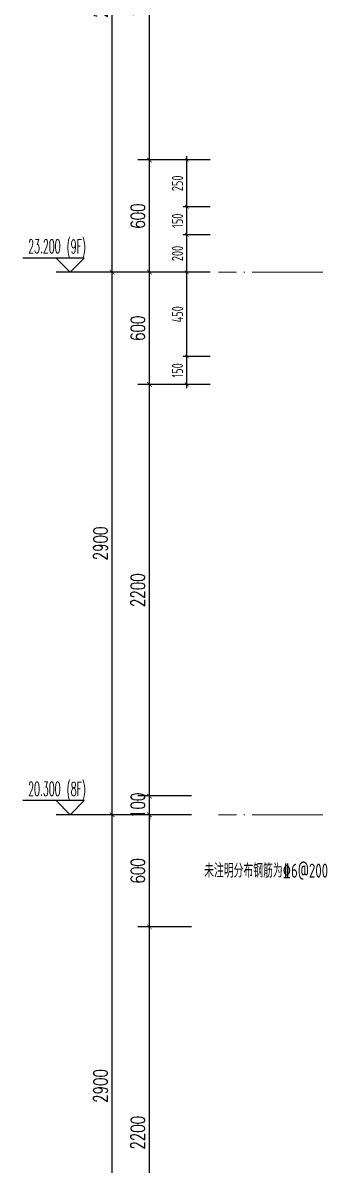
# Model space of a CAD drawing. Extents: x -668857 to 154266, y -275694 to 291306.
# Drawn here: x 31588 to 33153, y 155926 to 162032 of the extents above; entities that cross this region are included whole.
import ezdxf

# ---------------------------------------------------------------- set-up
doc = ezdxf.new("R2010")
doc.units = 0
doc.header["$LTSCALE"] = 1000
doc.linetypes.add('DOTE', pattern=[2.42, 2, -0.2, 0.02, -0.2])
doc.layers.get('0').update_dxf_attribs({"linetype": 'CONTINUOUS'})
doc.layers.get('DEFPOINTS').update_dxf_attribs({"linetype": 'CONTINUOUS'})
for name, color, linetype in [('DIM', 2, 'CONTINUOUS'), ('DIM_ELEV', 3, 'CONTINUOUS'), ('PUB_DIM', 3, 'CONTINUOUS'), ('PUB_TEXT', 2, 'CONTINUOUS'), ('REIN', 6, 'CONTINUOUS'), ('S-引出线', 40, 'CONTINUOUS'), ('TEXT', 2, 'CONTINUOUS')]:
    doc.layers.add(name, color=color, linetype=linetype)
doc.layers.add('DOTE', color=19, linetype='DOTE', lineweight=9)
doc.styles.add('_TCH_DIM', font='SIMPLEX.shx', dxfattribs={"width": 0.7, "bigfont": 'GBCBIG.shx'})
doc.styles.add('_TCH_DIM_T3', font='SIMPLEX', dxfattribs={"width": 0.705882, "bigfont": 'GBCBIG'})
doc.styles.add('TSSD_DIMENSION', font='Tssdeng.shx', dxfattribs={"width": 0.7, "bigfont": 'tssdchn.shx'})
doc.styles.add('TSSD_REIN', font='tssdeng.shx', dxfattribs={"width": 0.7, "height": 300, "bigfont": 'tssdchn.shx'})
doc.dimstyles.new('_TCH_ARCH&&25', dxfattribs={"dimtxt": 74.375, "dimasz": 25, "dimexe": 62.5, "dimexo": 75, "dimgap": 25, "dimtad": 1, "dimdec": 0, "dimzin": 0, "dimdsep": 46, "dimtxsty": '_TCH_DIM_T3', "dimblk": 'ARCHTICK', "dimcen": 0.09, "dimclrt": 7, "dimazin": 0, "dimtfac": 1, "dimtdec": 0, "dimtix": 1, "dimtmove": 2, "dimatfit": 3, "dimldrblk": 'ARCHTICK', "dimfxl": 0, "dimtolj": 1, "dimtzin": 0, "dimarcsym": 0})
doc.dimstyles.new('TSSD_20_20', dxfattribs={"dimtxt": 60, "dimasz": 20, "dimexe": 20, "dimexo": 50, "dimgap": 20, "dimtad": 1, "dimdec": 0, "dimzin": 0, "dimdsep": 46, "dimtxsty": 'TSSD_DIMENSION', "dimblk": 'ARCHTICK', "dimblk1": 'ARCHTICK', "dimblk2": 'ARCHTICK', "dimcen": 0, "dimdle": 20, "dimclrt": 7, "dimadec": 0, "dimazin": 0, "dimtfac": 1, "dimtdec": 0, "dimtix": 1, "dimtmove": 2, "dimatfit": 3, "dimfxl": 0, "dimtolj": 1, "dimtzin": 0, "dimarcsym": 0})

# ---------------------------------------------------------------- blocks, each defined once
blk = doc.blocks.new('_ArchTick')
at = {"color": 0, "linetype": 'ByBlock', "const_width": 0.15}
blk.add_lwpolyline([(-0.5, -0.5), (0.5, 0.5)], dxfattribs=at)
blk = doc.blocks.new('*D3080')
at = {"layer": 'DEFPOINTS', "color": 0}
for p in [(32465.5, 161299), (32640.1, 161299), (32640.1, 161049)]:
    blk.add_point(p, dxfattribs=at)
at = {"layer": 'DIM', "color": 0, "lineweight": -2}
for p, q in [((32590.1, 161299), (32445.5, 161299)), ((32465.5, 161029), (32465.5, 161319)), ((32590.1, 161049), (32445.5, 161049))]:
    blk.add_line(p, q, dxfattribs=at)
at = {"layer": 'DIM', "color": 0, "lineweight": -2, "xscale": 20, "yscale": 20, "zscale": 20}
for p, rotation in [((32465.5, 161299), 90), ((32465.5, 161049), 270)]:
    blk.add_blockref('_ArchTick', p, dxfattribs=dict(at, rotation=rotation))
at = {"layer": 'DIM', "color": 7, "insert": (32415.5, 161174), "char_height": 60, "attachment_point": 5, "rotation": 90, "style": 'TSSD_DIMENSION'}
blk.add_mtext('\\A1;250', dxfattribs=at)
blk = doc.blocks.new('*D3081')
at = {"layer": 'DEFPOINTS', "color": 0}
for p in [(32465.5, 161049), (32640.1, 161049), (32640.1, 160899)]:
    blk.add_point(p, dxfattribs=at)
at = {"layer": 'DIM', "color": 0, "lineweight": -2}
for p, q in [((32590.1, 161049), (32445.5, 161049)), ((32465.5, 160879), (32465.5, 161069)), ((32590.1, 160899), (32445.5, 160899))]:
    blk.add_line(p, q, dxfattribs=at)
at = {"layer": 'DIM', "color": 0, "lineweight": -2, "xscale": 20, "yscale": 20, "zscale": 20}
for p, rotation in [((32465.5, 161049), 90), ((32465.5, 160899), 270)]:
    blk.add_blockref('_ArchTick', p, dxfattribs=dict(at, rotation=rotation))
at = {"layer": 'DIM', "color": 7, "insert": (32415.5, 160974), "char_height": 60, "attachment_point": 5, "rotation": 90, "style": 'TSSD_DIMENSION'}
blk.add_mtext('\\A1;150', dxfattribs=at)
blk = doc.blocks.new('*D3082')
at = {"layer": 'DEFPOINTS', "color": 0}
for p in [(32465.5, 160899), (32640.1, 160899), (32640.1, 160699)]:
    blk.add_point(p, dxfattribs=at)
at = {"layer": 'DIM', "color": 0, "lineweight": -2}
for p, q in [((32465.5, 160679), (32465.5, 160919)), ((32590.1, 160899), (32445.5, 160899)), ((32590.1, 160699), (32445.5, 160699))]:
    blk.add_line(p, q, dxfattribs=at)
at = {"layer": 'DIM', "color": 0, "lineweight": -2, "xscale": 20, "yscale": 20, "zscale": 20}
for p, rotation in [((32465.5, 160899), 90), ((32465.5, 160699), 270)]:
    blk.add_blockref('_ArchTick', p, dxfattribs=dict(at, rotation=rotation))
at = {"layer": 'DIM', "color": 7, "insert": (32415.5, 160799), "char_height": 60, "attachment_point": 5, "rotation": 90, "style": 'TSSD_DIMENSION'}
blk.add_mtext('\\A1;200', dxfattribs=at)
blk = doc.blocks.new('*D3083')
at = {"layer": 'DEFPOINTS', "color": 0}
for p in [(32465.5, 160699), (32640.1, 160699), (32640.1, 160249)]:
    blk.add_point(p, dxfattribs=at)
at = {"layer": 'DIM', "color": 0, "lineweight": -2}
for p, q in [((32590.1, 160699), (32445.5, 160699)), ((32465.5, 160229), (32465.5, 160719)), ((32590.1, 160249), (32445.5, 160249))]:
    blk.add_line(p, q, dxfattribs=at)
at = {"layer": 'DIM', "color": 0, "lineweight": -2, "xscale": 20, "yscale": 20, "zscale": 20}
for p, rotation in [((32465.5, 160699), 90), ((32465.5, 160249), 270)]:
    blk.add_blockref('_ArchTick', p, dxfattribs=dict(at, rotation=rotation))
at = {"layer": 'DIM', "color": 7, "insert": (32415.5, 160474), "char_height": 60, "attachment_point": 5, "rotation": 90, "style": 'TSSD_DIMENSION'}
blk.add_mtext('\\A1;450', dxfattribs=at)
blk = doc.blocks.new('*D3084')
at = {"layer": 'DEFPOINTS', "color": 0}
for p in [(32465.5, 160249), (32640.1, 160249), (32640.1, 160099)]:
    blk.add_point(p, dxfattribs=at)
at = {"layer": 'DIM', "color": 0, "lineweight": -2}
for p, q in [((32590.1, 160249), (32445.5, 160249)), ((32465.5, 160079), (32465.5, 160269)), ((32590.1, 160099), (32445.5, 160099))]:
    blk.add_line(p, q, dxfattribs=at)
at = {"layer": 'DIM', "color": 0, "lineweight": -2, "xscale": 20, "yscale": 20, "zscale": 20}
for p, rotation in [((32465.5, 160249), 90), ((32465.5, 160099), 270)]:
    blk.add_blockref('_ArchTick', p, dxfattribs=dict(at, rotation=rotation))
at = {"layer": 'DIM', "color": 7, "insert": (32415.5, 160174), "char_height": 60, "attachment_point": 5, "rotation": 90, "style": 'TSSD_DIMENSION'}
blk.add_mtext('\\A1;150', dxfattribs=at)
blk = doc.blocks.new('*D3096')
at = {"layer": 'DEFPOINTS', "color": 0}
for p in [(32265.5, 157199), (32565.5, 157199), (32565.5, 154999)]:
    blk.add_point(p, dxfattribs=at)
at = {"layer": 'PUB_DIM', "color": 0, "lineweight": -2}
for p, q in [((32490.5, 157199), (32203, 157199)), ((32265.5, 154999), (32265.5, 157199)), ((32490.5, 154999), (32203, 154999))]:
    blk.add_line(p, q, dxfattribs=at)
at = {"layer": 'PUB_DIM', "color": 0, "lineweight": -2, "xscale": 25, "yscale": 25, "zscale": 25}
for p, rotation in [((32265.5, 157199), 90), ((32265.5, 154999), 270)]:
    blk.add_blockref('_ArchTick', p, dxfattribs=dict(at, rotation=rotation))
at = {"layer": 'PUB_DIM', "color": 7, "insert": (32203.3, 156099), "char_height": 74.38, "attachment_point": 5, "rotation": 90, "style": '_TCH_DIM_T3'}
blk.add_mtext('\\A1;2200', dxfattribs=at)
blk = doc.blocks.new('*D3097')
at = {"layer": 'DEFPOINTS', "color": 0}
for p in [(32265.5, 157799), (32565.5, 157799), (32565.5, 157199)]:
    blk.add_point(p, dxfattribs=at)
at = {"layer": 'PUB_DIM', "color": 0, "lineweight": -2}
for p, q in [((32490.5, 157799), (32203, 157799)), ((32265.5, 157199), (32265.5, 157799)), ((32490.5, 157199), (32203, 157199))]:
    blk.add_line(p, q, dxfattribs=at)
at = {"layer": 'PUB_DIM', "color": 0, "lineweight": -2, "xscale": 25, "yscale": 25, "zscale": 25}
for p, rotation in [((32265.5, 157799), 90), ((32265.5, 157199), 270)]:
    blk.add_blockref('_ArchTick', p, dxfattribs=dict(at, rotation=rotation))
at = {"layer": 'PUB_DIM', "color": 7, "insert": (32203.3, 157499), "char_height": 74.38, "attachment_point": 5, "rotation": 90, "style": '_TCH_DIM_T3'}
blk.add_mtext('\\A1;600', dxfattribs=at)
blk = doc.blocks.new('*D3098')
at = {"layer": 'DEFPOINTS', "color": 0}
for p in [(32265.5, 157899), (32565.5, 157899), (32565.5, 157799)]:
    blk.add_point(p, dxfattribs=at)
at = {"layer": 'PUB_DIM', "color": 0, "lineweight": -2}
for p, q in [((32265.5, 157899), (32265.5, 157924)), ((32490.5, 157899), (32203, 157899)), ((32265.5, 157799), (32265.5, 157899)), ((32490.5, 157799), (32203, 157799)), ((32265.5, 157799), (32265.5, 157774))]:
    blk.add_line(p, q, dxfattribs=at)
at = {"layer": 'PUB_DIM', "color": 0, "lineweight": -2, "xscale": 25, "yscale": 25, "zscale": 25}
for p, rotation in [((32265.5, 157899), 270), ((32265.5, 157799), 90)]:
    blk.add_blockref('_ArchTick', p, dxfattribs=dict(at, rotation=rotation))
at = {"layer": 'PUB_DIM', "color": 7, "insert": (32203.3, 157849), "char_height": 74.38, "attachment_point": 5, "rotation": 90, "style": '_TCH_DIM_T3'}
blk.add_mtext('\\A1;100', dxfattribs=at)
blk = doc.blocks.new('*D3099')
at = {"layer": 'DEFPOINTS', "color": 0}
for p in [(32265.5, 160099), (32565.5, 160099), (32565.5, 157899)]:
    blk.add_point(p, dxfattribs=at)
at = {"layer": 'PUB_DIM', "color": 0, "lineweight": -2}
for p, q in [((32490.5, 160099), (32203, 160099)), ((32265.5, 157899), (32265.5, 160099)), ((32490.5, 157899), (32203, 157899))]:
    blk.add_line(p, q, dxfattribs=at)
at = {"layer": 'PUB_DIM', "color": 0, "lineweight": -2, "xscale": 25, "yscale": 25, "zscale": 25}
for p, rotation in [((32265.5, 160099), 90), ((32265.5, 157899), 270)]:
    blk.add_blockref('_ArchTick', p, dxfattribs=dict(at, rotation=rotation))
at = {"layer": 'PUB_DIM', "color": 7, "insert": (32203.3, 158999), "char_height": 74.38, "attachment_point": 5, "rotation": 90, "style": '_TCH_DIM_T3'}
blk.add_mtext('\\A1;2200', dxfattribs=at)
blk = doc.blocks.new('*D3100')
at = {"layer": 'DEFPOINTS', "color": 0}
for p in [(32265.5, 160699), (32565.5, 160699), (32565.5, 160099)]:
    blk.add_point(p, dxfattribs=at)
at = {"layer": 'PUB_DIM', "color": 0, "lineweight": -2}
for p, q in [((32490.5, 160699), (32203, 160699)), ((32265.5, 160099), (32265.5, 160699)), ((32490.5, 160099), (32203, 160099))]:
    blk.add_line(p, q, dxfattribs=at)
at = {"layer": 'PUB_DIM', "color": 0, "lineweight": -2, "xscale": 25, "yscale": 25, "zscale": 25}
for p, rotation in [((32265.5, 160699), 90), ((32265.5, 160099), 270)]:
    blk.add_blockref('_ArchTick', p, dxfattribs=dict(at, rotation=rotation))
at = {"layer": 'PUB_DIM', "color": 7, "insert": (32203.3, 160399), "char_height": 74.38, "attachment_point": 5, "rotation": 90, "style": '_TCH_DIM_T3'}
blk.add_mtext('\\A1;600', dxfattribs=at)
blk = doc.blocks.new('*D3101')
at = {"layer": 'DEFPOINTS', "color": 0}
for p in [(32265.5, 161299), (32565.5, 161299), (32565.5, 160699)]:
    blk.add_point(p, dxfattribs=at)
at = {"layer": 'PUB_DIM', "color": 0, "lineweight": -2}
for p, q in [((32490.5, 161299), (32203, 161299)), ((32265.5, 160699), (32265.5, 161299)), ((32490.5, 160699), (32203, 160699))]:
    blk.add_line(p, q, dxfattribs=at)
at = {"layer": 'PUB_DIM', "color": 0, "lineweight": -2, "xscale": 25, "yscale": 25, "zscale": 25}
for p, rotation in [((32265.5, 161299), 90), ((32265.5, 160699), 270)]:
    blk.add_blockref('_ArchTick', p, dxfattribs=dict(at, rotation=rotation))
at = {"layer": 'PUB_DIM', "color": 7, "insert": (32203.3, 160999), "char_height": 74.38, "attachment_point": 5, "rotation": 90, "style": '_TCH_DIM_T3'}
blk.add_mtext('\\A1;600', dxfattribs=at)
blk = doc.blocks.new('*D3102')
at = {"layer": 'DEFPOINTS', "color": 0}
for p in [(32265.5, 162999), (32565.5, 162999), (32565.5, 161299)]:
    blk.add_point(p, dxfattribs=at)
at = {"layer": 'PUB_DIM', "color": 0, "lineweight": -2}
for p, q in [((32490.5, 162999), (32203, 162999)), ((32265.5, 161299), (32265.5, 162999)), ((32490.5, 161299), (32203, 161299))]:
    blk.add_line(p, q, dxfattribs=at)
at = {"layer": 'PUB_DIM', "color": 0, "lineweight": -2, "xscale": 25, "yscale": 25, "zscale": 25}
for p, rotation in [((32265.5, 162999), 90), ((32265.5, 161299), 270)]:
    blk.add_blockref('_ArchTick', p, dxfattribs=dict(at, rotation=rotation))
at = {"layer": 'PUB_DIM', "color": 7, "insert": (32203.3, 162149), "char_height": 74.38, "attachment_point": 5, "rotation": 90, "style": '_TCH_DIM_T3'}
blk.add_mtext('\\A1;1700', dxfattribs=at)
blk = doc.blocks.new('*D3109')
at = {"layer": 'DEFPOINTS', "color": 0}
for p in [(32065.5, 157799), (32565.5, 157799), (32565.5, 154899)]:
    blk.add_point(p, dxfattribs=at)
at = {"layer": 'PUB_DIM', "color": 0, "lineweight": -2}
for p, q in [((32490.5, 157799), (32003, 157799)), ((32065.5, 154899), (32065.5, 157799)), ((32490.5, 154899), (32003, 154899))]:
    blk.add_line(p, q, dxfattribs=at)
at = {"layer": 'PUB_DIM', "color": 0, "lineweight": -2, "xscale": 25, "yscale": 25, "zscale": 25}
for p, rotation in [((32065.5, 157799), 90), ((32065.5, 154899), 270)]:
    blk.add_blockref('_ArchTick', p, dxfattribs=dict(at, rotation=rotation))
at = {"layer": 'PUB_DIM', "color": 7, "insert": (32003.3, 156349), "char_height": 74.38, "attachment_point": 5, "rotation": 90, "style": '_TCH_DIM_T3'}
blk.add_mtext('\\A1;2900', dxfattribs=at)
blk = doc.blocks.new('*D3110')
at = {"layer": 'DEFPOINTS', "color": 0}
for p in [(32065.5, 160699), (32565.5, 160699), (32565.5, 157799)]:
    blk.add_point(p, dxfattribs=at)
at = {"layer": 'PUB_DIM', "color": 0, "lineweight": -2}
for p, q in [((32490.5, 160699), (32003, 160699)), ((32065.5, 157799), (32065.5, 160699)), ((32490.5, 157799), (32003, 157799))]:
    blk.add_line(p, q, dxfattribs=at)
at = {"layer": 'PUB_DIM', "color": 0, "lineweight": -2, "xscale": 25, "yscale": 25, "zscale": 25}
for p, rotation in [((32065.5, 160699), 90), ((32065.5, 157799), 270)]:
    blk.add_blockref('_ArchTick', p, dxfattribs=dict(at, rotation=rotation))
at = {"layer": 'PUB_DIM', "color": 7, "insert": (32003.3, 159249), "char_height": 74.38, "attachment_point": 5, "rotation": 90, "style": '_TCH_DIM_T3'}
blk.add_mtext('\\A1;2900', dxfattribs=at)
blk = doc.blocks.new('*D3111')
at = {"layer": 'DEFPOINTS', "color": 0}
for p in [(32065.5, 163599), (32565.5, 163599), (32565.5, 160699)]:
    blk.add_point(p, dxfattribs=at)
at = {"layer": 'PUB_DIM', "color": 0, "lineweight": -2}
for p, q in [((32490.5, 163599), (32003, 163599)), ((32065.5, 160699), (32065.5, 163599)), ((32490.5, 160699), (32003, 160699))]:
    blk.add_line(p, q, dxfattribs=at)
at = {"layer": 'PUB_DIM', "color": 0, "lineweight": -2, "xscale": 25, "yscale": 25, "zscale": 25}
for p, rotation in [((32065.5, 163599), 90), ((32065.5, 160699), 270)]:
    blk.add_blockref('_ArchTick', p, dxfattribs=dict(at, rotation=rotation))
at = {"layer": 'PUB_DIM', "color": 7, "insert": (32003.3, 162149), "char_height": 74.38, "attachment_point": 5, "rotation": 90, "style": '_TCH_DIM_T3'}
blk.add_mtext('\\A1;2900', dxfattribs=at)
blk = doc.blocks.new('20210809.02275603')
at = {"layer": 'REIN', "const_width": 9}
for points in [[(88254.7, 67181.9), (88254.7, 67248.8), (88457.1, 67248.8), (88457.1, 66580.9), (88250.3, 66580.9), (88250.3, 66645.6)], [(89233.9, 66808.4), (89233.9, 67063.1), (88398.8, 67063.1), (88398.8, 66980.3), (89209.6, 66980.3), (89209.6, 67044.5)]]:
    blk.add_lwpolyline(points, dxfattribs=at)
at = {"layer": 'REIN', "const_width": 8}
for points in [[(88265.7, 67235, 1), (88273.7, 67235, 1)], [(88439.8, 67232.2, 1), (88447.8, 67232.2, 1)], [(88410.4, 67048.5, 1), (88418.4, 67048.5, 1)], [(88439.8, 67048.5, 1), (88447.8, 67048.5, 1)], [(88613, 67048.5, 1), (88621, 67048.5, 1)], [(88794.1, 67048.5, 1), (88802.1, 67048.5, 1)], [(88975.4, 67048.5, 1), (88983.4, 67048.5, 1)], [(88410.4, 66993.5, 1), (88418.4, 66993.5, 1)], [(88439.8, 66993.5, 1), (88447.8, 66993.5, 1)], [(88613, 66993.5, 1), (88621, 66993.5, 1)], [(88794.1, 66993.5, 1), (88802.1, 66993.5, 1)], [(88975.4, 66993.5, 1), (88983.4, 66993.5, 1)], [(88260.3, 66596.4, 1), (88268.3, 66596.4, 1)], [(88438, 66596.4, 1), (88446, 66596.4, 1)]]:
    blk.add_lwpolyline(points, format="xyb", close=True, dxfattribs=at)
at = {"layer": 'S-引出线'}
blk.add_line((88457.1, 66768.4), (88755, 66768.4), dxfattribs=at)
blk.add_lwpolyline([(88746.9, 66980.3), (88746.9, 66873.3), (89002.9, 66873.3)], dxfattribs=at)
at = {"layer": 'TEXT', "style": 'TSSD_REIN', "width": 0.7}
for s, p in [('%%1328@150', (88755.1, 66874.3)), ('未注明分布钢筋为%%1326@200', (87152, 66826.2)), ('\x848@200', (88495.7, 66780.1))]:
    blk.add_text(s, height=75, rotation=0, dxfattribs=at).set_placement(p)

msp = doc.modelspace()

# ---------------------------------------------------------------- linework, layer by layer
at = {"layer": 'DIM_ELEV'}
for p, q in [((31915.51, 160774.03), (31587.51, 160774.03)), ((31840.51, 160699.03), (31765.51, 160774.03)), ((31840.51, 160699.03), (31915.51, 160774.03)), ((32265.51, 160699.03), (31765.51, 160699.03)), ((31915.51, 157874.03), (31587.51, 157874.03)), ((31840.51, 157799.03), (31765.51, 157874.03)), ((31840.51, 157799.03), (31915.51, 157874.03)), ((32265.51, 157799.03), (31765.51, 157799.03))]:
    msp.add_line(p, q, dxfattribs=at)
at = {"layer": 'DOTE', "color": 1, "linetype": 'DOTE', "ltscale": 0.2}
for p, q in [((35635.71, 160699.03), (32635.51, 160699.03)), ((35635.71, 157799.03), (32635.51, 157799.03))]:
    msp.add_line(p, q, dxfattribs=at)

# ---------------------------------------------------------------- block references
at = {"layer": 'REIN'}
msp.add_blockref('20210809.02275603', (-54593.29, 90636.21), dxfattribs=at)

# ---------------------------------------------------------------- texts
at = {"layer": 'PUB_TEXT', "style": '_TCH_DIM', "width": 0.494118}
for s, p in [('23.200', (31616.41, 160800.28)), ('(9F)', (31821.81, 160799.06)), ('20.300', (31616.41, 157900.28)), ('(8F)', (31821.81, 157899.06))]:
    msp.add_text(s, height=74.375, dxfattribs=at).set_placement(p)

# ---------------------------------------------------------------- dimensions: what is measured, and where the dimension line sits
at = {"layer": 'DIM'}
for p1, p2, picture, middle in [((32640.12, 161049.03), (32640.12, 161299.03), '*D3080', (32415.51, 161174.03)), ((32640.12, 160899.03), (32640.12, 161049.03), '*D3081', (32415.51, 160974.03)), ((32640.12, 160699.03), (32640.12, 160899.03), '*D3082', (32415.51, 160799.03)), ((32640.12, 160249.03), (32640.12, 160699.03), '*D3083', (32415.51, 160474.03)), ((32640.12, 160099.03), (32640.12, 160249.03), '*D3084', (32415.51, 160174.03))]:
    dim = msp.add_aligned_dim(p1=p1, p2=p2, distance=174.61, dimstyle='TSSD_20_20', dxfattribs=at)
    dim.commit()
    dim.dimension.update_dxf_attribs({"geometry": picture, "text_midpoint": middle})
at = {"layer": 'PUB_DIM'}
for p1, p2, distance, picture, middle in [((32565.51, 160699.03), (32565.51, 163599.03), 500, '*D3111', (32003.33, 162149.03)), ((32565.51, 161299.03), (32565.51, 162999.03), 300, '*D3102', (32203.33, 162149.03)), ((32565.51, 160699.03), (32565.51, 161299.03), 300, '*D3101', (32203.33, 160999.03)), ((32565.51, 157799.03), (32565.51, 160699.03), 500, '*D3110', (32003.33, 159249.03)), ((32565.51, 160099.03), (32565.51, 160699.03), 300, '*D3100', (32203.33, 160399.03)), ((32565.51, 157899.03), (32565.51, 160099.03), 300, '*D3099', (32203.33, 158999.03)), ((32565.51, 157799.03), (32565.51, 157899.03), 300, '*D3098', (32203.33, 157849.03)), ((32565.51, 154899.03), (32565.51, 157799.03), 500, '*D3109', (32003.33, 156349.03)), ((32565.51, 157199.03), (32565.51, 157799.03), 300, '*D3097', (32203.33, 157499.03)), ((32565.51, 154999.03), (32565.51, 157199.03), 300, '*D3096', (32203.33, 156099.03))]:
    dim = msp.add_aligned_dim(p1=p1, p2=p2, distance=distance, dimstyle='_TCH_ARCH&&25', dxfattribs=at)
    dim.commit()
    dim.dimension.update_dxf_attribs({"geometry": picture, "text_midpoint": middle})

doc.saveas('drawing.dxf')
